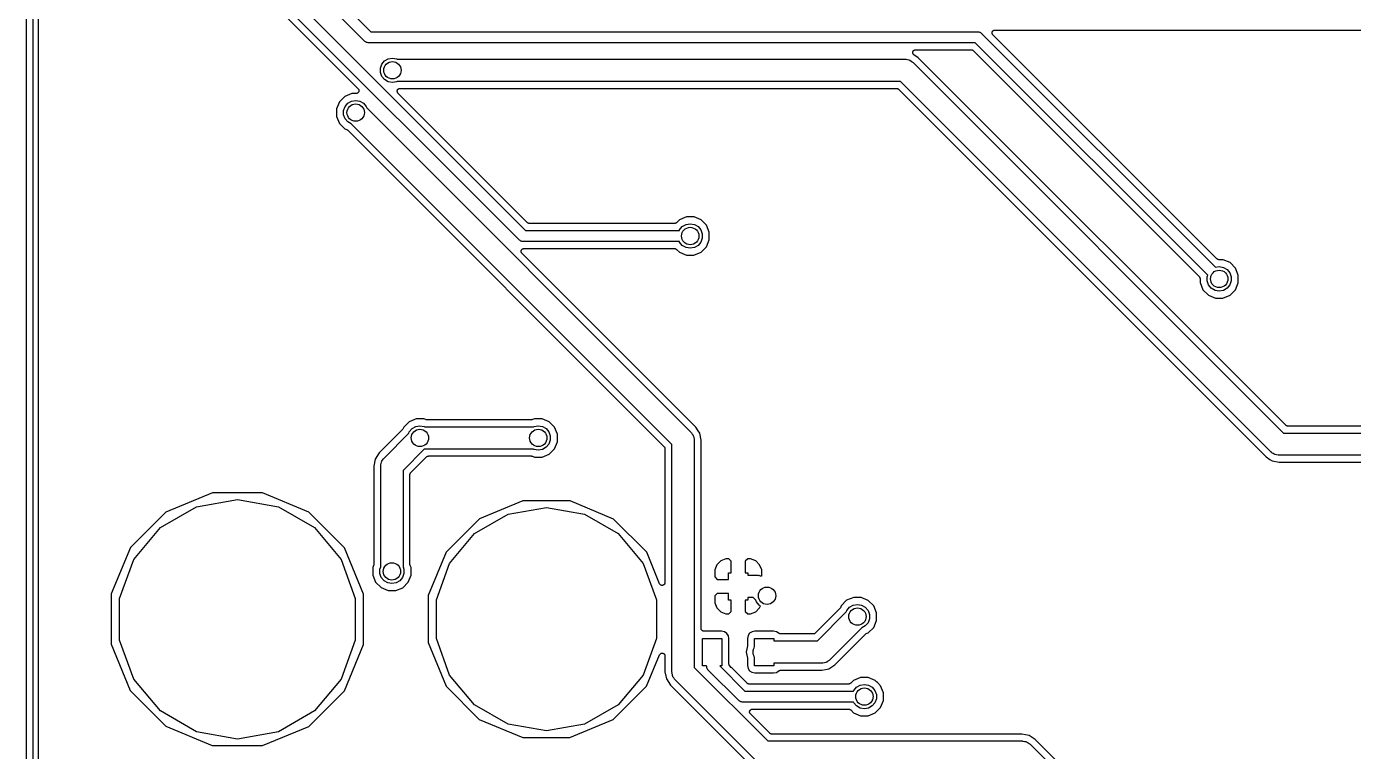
# Model space of a CAD drawing. Extents: x 51 to 137, y -158 to -25.
# Drawn here: x 50.69 to 99.14, y -116.44 to -89.98 of the extents above; entities that cross this region are included whole.
import ezdxf

# ---------------------------------------------------------------- set-up
doc = ezdxf.new("R2010")
doc.units = 0
doc.header["$MEASUREMENT"] = 0
doc.layers.add('BLACK', color=7, linetype='CONTINUOUS')

msp = doc.modelspace()

# ---------------------------------------------------------------- linework, layer by layer
at = {"layer": 'Black'}
for p, q in [((50.6857, -119.921), (50.6857, -28.1813)), ((50.9143, -28.1913), (50.9143, -119.916)), ((51.1175, -119.88), (51.1175, -28.2226)), ((54.7762, -81.6841), (63.2561, -90.1639)), ((53.6423, -82.1583), (68.9035, -97.4195)), ((63.0282, -90.5108), (54.4917, -81.9743)), ((53.1229, -82.5729), (62.7946, -92.2446)), ((68.6756, -97.7664), (53.2954, -82.3862)), ((85.9824, -90.1207), (85.9944, -90.1151)), ((85.9944, -90.1151), (86.0059, -90.1084)), ((86.0059, -90.1084), (86.0103, -90.1076)), ((86.0103, -90.1076), (86.0144, -90.1058)), ((86.0144, -90.1058), (86.0276, -90.1046)), ((86.0276, -90.1046), (86.0407, -90.1023)), ((86.0407, -90.1023), (103.585, -90.1023)), ((63.0355, -90.5159), (63.0282, -90.5108)), ((63.0413, -90.5228), (63.0355, -90.5159)), ((63.0643, -90.536), (63.0413, -90.5228)), ((63.086, -90.5513), (63.0643, -90.536)), ((63.0947, -90.5536), (63.086, -90.5513)), ((63.1024, -90.558), (63.0947, -90.5536)), ((63.1286, -90.5627), (63.1024, -90.558)), ((63.1542, -90.5695), (63.1286, -90.5627)), ((63.1631, -90.5687), (63.1542, -90.5695)), ((63.1719, -90.5703), (63.1631, -90.5687)), ((85.3294, -90.5703), (63.1719, -90.5703)), ((63.2561, -90.1639), (85.4136, -90.1639)), ((93.8145, -99.0553), (85.3294, -90.5703)), ((85.4136, -90.1639), (85.4224, -90.1655)), ((85.4224, -90.1655), (85.4313, -90.1647)), ((85.4313, -90.1647), (85.4569, -90.1715)), ((85.4569, -90.1715), (85.4831, -90.1762)), ((85.4831, -90.1762), (85.4908, -90.1806)), ((85.4908, -90.1806), (85.4995, -90.1829)), ((85.4995, -90.1829), (85.5212, -90.1982)), ((85.5212, -90.1982), (85.5442, -90.2114)), ((85.5442, -90.2114), (85.55, -90.2183)), ((85.55, -90.2183), (85.5573, -90.2234)), ((85.5573, -90.2234), (94.099, -98.7651)), ((85.9394, -90.2128), (85.9406, -90.1995)), ((85.9406, -90.2171), (85.9394, -90.2128)), ((85.9406, -90.1863), (85.9421, -90.1821)), ((85.9406, -90.1995), (85.9406, -90.1863)), ((85.9406, -90.2215), (85.9406, -90.2171)), ((85.9451, -90.234), (85.9406, -90.2215)), ((85.9421, -90.1821), (85.9425, -90.1776)), ((85.9425, -90.1776), (85.9481, -90.1656)), ((85.9486, -90.2468), (85.9451, -90.234)), ((85.9481, -90.1656), (85.9527, -90.1531)), ((85.9511, -90.2505), (85.9486, -90.2468)), ((85.9527, -90.2547), (85.9511, -90.2505)), ((85.9527, -90.1531), (85.9555, -90.1497)), ((85.9612, -90.2649), (85.9527, -90.2547)), ((85.9555, -90.1497), (85.9574, -90.1456)), ((85.9574, -90.1456), (85.9668, -90.1362)), ((85.9688, -90.2757), (85.9612, -90.2649)), ((85.9668, -90.1362), (85.9754, -90.1261)), ((94.1523, -98.4592), (85.9688, -90.2757)), ((85.9754, -90.1261), (85.9792, -90.1238)), ((85.9792, -90.1238), (85.9824, -90.1207)), ((83.0445, -90.9193), (83.0458, -90.9138)), ((83.0458, -90.9314), (83.0445, -90.9193)), ((83.0458, -90.9083), (83.05, -90.8968)), ((83.0458, -90.9138), (83.0458, -90.9083)), ((83.0458, -90.9435), (83.0458, -90.9314)), ((83.0477, -90.9488), (83.0458, -90.9435)), ((83.0483, -90.9543), (83.0477, -90.9488)), ((83.0537, -90.9653), (83.0483, -90.9543)), ((83.05, -90.8968), (83.0529, -90.885)), ((83.0529, -90.885), (83.056, -90.8803)), ((83.0579, -90.9767), (83.0537, -90.9653)), ((83.056, -90.8803), (83.0579, -90.8751)), ((83.0579, -90.8751), (83.0657, -90.8658)), ((83.0614, -90.981), (83.0579, -90.9767)), ((83.0639, -90.986), (83.0614, -90.981)), ((83.0727, -90.9944), (83.0639, -90.986)), ((83.0657, -90.8658), (83.0725, -90.8556)), ((83.0725, -90.8556), (83.077, -90.8523)), ((83.0805, -91.0037), (83.0727, -90.9944)), ((83.077, -90.8523), (83.0805, -90.8481)), ((83.0805, -90.8481), (83.0911, -90.842)), ((83.0854, -91.0065), (83.0805, -91.0037)), ((83.0894, -91.0104), (83.0854, -91.0065)), ((83.2416, -91.1121), (83.0894, -91.0104)), ((83.0911, -90.842), (83.1009, -90.8348)), ((83.1009, -90.8348), (83.1063, -90.8332)), ((83.1063, -90.8332), (83.1111, -90.8304)), ((83.1111, -90.8304), (83.1231, -90.8283)), ((83.1231, -90.8283), (83.1348, -90.8249)), ((83.1348, -90.8249), (83.1404, -90.8253)), ((83.1404, -90.8253), (83.1459, -90.8243)), ((83.1459, -90.8243), (85.1821, -90.8243)), ((85.1821, -90.8243), (85.1865, -90.8251)), ((85.1865, -90.8251), (85.191, -90.8247)), ((85.191, -90.8247), (85.2038, -90.8281)), ((85.2038, -90.8281), (85.2169, -90.8304)), ((85.2169, -90.8304), (85.2208, -90.8327)), ((85.2208, -90.8327), (85.2251, -90.8338)), ((85.2251, -90.8338), (85.236, -90.8414)), ((85.236, -90.8414), (85.2474, -90.8481)), ((85.2474, -90.8481), (85.2503, -90.8515)), ((85.2503, -90.8515), (85.254, -90.8541)), ((85.254, -90.8541), (93.5057, -99.1058)), ((63.6064, -91.4945), (63.6594, -91.3489)), ((63.6064, -91.6495), (63.6064, -91.4945)), ((63.6594, -91.3489), (63.759, -91.2302)), ((63.759, -91.2302), (63.8932, -91.1527)), ((63.8932, -91.1527), (64.0458, -91.1258)), ((64.0458, -91.1258), (64.1984, -91.1527)), ((64.1984, -91.1527), (64.2207, -91.1656)), ((64.2207, -91.1656), (82.7676, -91.1656)), ((82.7676, -91.1656), (82.7852, -91.1687)), ((82.7852, -91.1687), (82.803, -91.1671)), ((82.803, -91.1671), (82.8543, -91.1809)), ((82.8543, -91.1809), (82.9066, -91.1901)), ((82.9066, -91.1901), (82.9221, -91.199)), ((82.9221, -91.199), (82.9394, -91.2037)), ((82.9394, -91.2037), (82.9828, -91.2341)), ((82.9828, -91.2341), (83.0288, -91.2607)), ((83.0288, -91.2607), (83.0403, -91.2744)), ((83.0403, -91.2744), (83.055, -91.2846)), ((83.055, -91.2846), (96.5865, -104.816)), ((96.662, -104.532), (83.2416, -91.1121)), ((63.6594, -91.7951), (63.6064, -91.6495)), ((63.759, -91.9138), (63.6594, -91.7951)), ((63.8932, -91.9913), (63.759, -91.9138)), ((64.0458, -92.0182), (63.8932, -91.9913)), ((64.1984, -91.9913), (64.0458, -92.0182)), ((64.2207, -91.9784), (64.1984, -91.9913)), ((82.5993, -91.9784), (64.2207, -91.9784)), ((96.1308, -105.51), (82.5993, -91.9784)), ((62.3092, -92.524), (62.1126, -92.7203)), ((62.5661, -92.4179), (62.3092, -92.524)), ((62.7227, -92.418), (62.5661, -92.4179)), ((62.7358, -92.4157), (62.7227, -92.418)), ((62.749, -92.4146), (62.7358, -92.4157)), ((62.7531, -92.4127), (62.749, -92.4146)), ((62.7574, -92.4119), (62.7531, -92.4127)), ((62.769, -92.4053), (62.7574, -92.4119)), ((62.781, -92.3996), (62.769, -92.4053)), ((62.7842, -92.3965), (62.781, -92.3996)), ((62.788, -92.3943), (62.7842, -92.3965)), ((62.7966, -92.3841), (62.788, -92.3943)), ((62.7946, -92.2446), (62.8022, -92.2555)), ((62.806, -92.3747), (62.7966, -92.3841)), ((62.8022, -92.2555), (62.8108, -92.2657)), ((62.8078, -92.3707), (62.806, -92.3747)), ((62.8107, -92.3673), (62.8078, -92.3707)), ((62.8153, -92.3548), (62.8107, -92.3673)), ((62.8108, -92.2657), (62.8123, -92.2698)), ((62.8123, -92.2698), (62.8148, -92.2735)), ((62.8148, -92.2735), (62.8183, -92.2863)), ((62.8209, -92.3427), (62.8153, -92.3548)), ((62.8183, -92.2863), (62.8228, -92.2989)), ((62.8213, -92.3383), (62.8209, -92.3427)), ((62.8228, -92.3341), (62.8213, -92.3383)), ((62.8228, -92.2989), (62.8228, -92.3033)), ((62.8228, -92.3033), (62.824, -92.3076)), ((62.824, -92.3076), (62.8228, -92.3208)), ((62.8228, -92.3208), (62.8228, -92.3341)), ((64.2196, -92.3429), (64.2208, -92.3296)), ((64.2208, -92.3472), (64.2196, -92.3429)), ((64.2208, -92.3164), (64.2223, -92.3122)), ((64.2208, -92.3296), (64.2208, -92.3164)), ((64.2208, -92.3516), (64.2208, -92.3472)), ((64.2253, -92.3641), (64.2208, -92.3516)), ((64.2223, -92.3122), (64.2227, -92.3077)), ((64.2227, -92.3077), (64.2283, -92.2957)), ((64.2288, -92.3769), (64.2253, -92.3641)), ((64.2283, -92.2957), (64.2329, -92.2832)), ((64.2313, -92.3806), (64.2288, -92.3769)), ((64.2329, -92.3848), (64.2313, -92.3806)), ((64.2329, -92.2832), (64.2357, -92.2798)), ((64.2414, -92.395), (64.2329, -92.3848)), ((64.2357, -92.2798), (64.2376, -92.2757)), ((64.2376, -92.2757), (64.247, -92.2663)), ((64.249, -92.4058), (64.2414, -92.395)), ((64.247, -92.2663), (64.2556, -92.2562)), ((68.9789, -97.1357), (64.249, -92.4058)), ((64.2556, -92.2562), (64.2594, -92.2539)), ((64.2594, -92.2539), (64.2626, -92.2508)), ((64.2626, -92.2508), (64.2746, -92.2452)), ((64.2746, -92.2452), (64.2861, -92.2385)), ((64.2861, -92.2385), (64.2905, -92.2377)), ((64.2905, -92.2377), (64.2946, -92.2359)), ((64.2946, -92.2359), (64.3078, -92.2347)), ((64.3078, -92.2347), (64.3209, -92.2324)), ((64.3209, -92.2324), (82.452, -92.2324)), ((82.452, -92.2324), (82.4564, -92.2332)), ((82.4564, -92.2332), (82.4608, -92.2328)), ((82.4608, -92.2328), (82.4736, -92.2362)), ((82.4736, -92.2362), (82.4867, -92.2385)), ((82.4867, -92.2385), (82.4906, -92.2408)), ((82.4906, -92.2408), (82.4949, -92.2419)), ((82.4949, -92.2419), (82.5058, -92.2495)), ((82.5058, -92.2495), (82.5173, -92.2562)), ((82.5173, -92.2562), (82.5201, -92.2596)), ((82.5201, -92.2596), (82.5238, -92.2622)), ((82.5238, -92.2622), (95.9442, -105.682)), ((62.006, -92.977), (62.0058, -93.2548)), ((62.1126, -92.7203), (62.006, -92.977)), ((62.265, -93.039), (62.318, -92.8934)), ((62.318, -92.8934), (62.4176, -92.7747)), ((62.4176, -92.7747), (62.5518, -92.6972)), ((62.5518, -92.6972), (62.7044, -92.6703)), ((62.7044, -92.6703), (62.857, -92.6972)), ((62.857, -92.6972), (62.9912, -92.7747)), ((62.9912, -92.7747), (63.0908, -92.8934)), ((63.0908, -92.8934), (63.1107, -92.9481)), ((63.1107, -92.9481), (74.946, -104.783)), ((62.0058, -93.2548), (62.1119, -93.5117)), ((62.265, -93.194), (62.265, -93.039)), ((62.318, -93.3396), (62.265, -93.194)), ((62.4176, -93.4583), (62.318, -93.3396)), ((62.5451, -93.5319), (62.4176, -93.4583)), ((62.1119, -93.5117), (62.3082, -93.7083)), ((62.3082, -93.7083), (62.382, -93.739)), ((62.382, -93.739), (62.3839, -93.7401)), ((62.3839, -93.7401), (62.386, -93.7407)), ((62.386, -93.7407), (62.3987, -93.7496)), ((62.3987, -93.7496), (62.4118, -93.7579)), ((62.4118, -93.7579), (62.4131, -93.7597)), ((62.4131, -93.7597), (62.4149, -93.761)), ((62.4149, -93.761), (73.9684, -105.314)), ((74.2522, -105.239), (62.5451, -93.5319)), ((68.9826, -97.1383), (68.9789, -97.1357)), ((68.9855, -97.1417), (68.9826, -97.1383)), ((68.9969, -97.1484), (68.9855, -97.1417)), ((69.0078, -97.156), (68.9969, -97.1484)), ((69.0121, -97.1571), (69.0078, -97.156)), ((69.016, -97.1594), (69.0121, -97.1571)), ((69.0291, -97.1617), (69.016, -97.1594)), ((69.0419, -97.1651), (69.0291, -97.1617)), ((69.0464, -97.1647), (69.0419, -97.1651)), ((69.0508, -97.1655), (69.0464, -97.1647)), ((74.3454, -97.1655), (69.0508, -97.1655)), ((74.3497, -97.1647), (74.3454, -97.1655)), ((74.3541, -97.1651), (74.3497, -97.1647)), ((74.367, -97.1617), (74.3541, -97.1651)), ((74.3801, -97.1594), (74.367, -97.1617)), ((74.384, -97.1572), (74.3801, -97.1594)), ((74.3882, -97.156), (74.384, -97.1572)), ((74.3991, -97.1484), (74.3882, -97.156)), ((74.4107, -97.1417), (74.3991, -97.1484)), ((74.4135, -97.1383), (74.4107, -97.1417)), ((74.4172, -97.1358), (74.4135, -97.1383)), ((74.5229, -97.0302), (74.4172, -97.1358)), ((74.7798, -96.9241), (74.5229, -97.0302)), ((74.5317, -97.3996), (74.6313, -97.2809)), ((74.6313, -97.2809), (74.7655, -97.2034)), ((74.7655, -97.2034), (74.9181, -97.1765)), ((75.0576, -96.9243), (74.7798, -96.9241)), ((74.9181, -97.1765), (75.0707, -97.2034)), ((75.3143, -97.0309), (75.0576, -96.9243)), ((75.0707, -97.2034), (75.2049, -97.2809)), ((75.2049, -97.2809), (75.3045, -97.3996)), ((75.5106, -97.2275), (75.3143, -97.0309)), ((75.6167, -97.4844), (75.5106, -97.2275)), ((68.6829, -97.7715), (68.6756, -97.7664)), ((68.6887, -97.7784), (68.6829, -97.7715)), ((68.7117, -97.7916), (68.6887, -97.7784)), ((68.7334, -97.8069), (68.7117, -97.7916)), ((68.7421, -97.8092), (68.7334, -97.8069)), ((68.7498, -97.8136), (68.7421, -97.8092)), ((68.776, -97.8183), (68.7498, -97.8136)), ((68.8016, -97.8251), (68.776, -97.8183)), ((68.8105, -97.8243), (68.8016, -97.8251)), ((68.8193, -97.8259), (68.8105, -97.8243)), ((74.5244, -97.8259), (68.8193, -97.8259)), ((68.9035, -97.4195), (74.5244, -97.4195)), ((74.5244, -97.4195), (74.5317, -97.3996)), ((74.5317, -97.8458), (74.5244, -97.8259)), ((74.6313, -97.9645), (74.5317, -97.8458)), ((75.3045, -97.8458), (75.2049, -97.9645)), ((75.3045, -97.3996), (75.3575, -97.5452)), ((75.3575, -97.7002), (75.3045, -97.8458)), ((75.3575, -97.5452), (75.3575, -97.7002)), ((75.5099, -98.0189), (75.6165, -97.7622)), ((75.6165, -97.7622), (75.6167, -97.4844)), ((68.7458, -98.1904), (68.747, -98.1771)), ((68.747, -98.1947), (68.7458, -98.1904)), ((68.747, -98.1639), (68.7485, -98.1597)), ((68.747, -98.1771), (68.747, -98.1639)), ((68.747, -98.1991), (68.747, -98.1947)), ((68.7515, -98.2116), (68.747, -98.1991)), ((68.7485, -98.1597), (68.7489, -98.1552)), ((68.7489, -98.1552), (68.7545, -98.1432)), ((68.7549, -98.2244), (68.7515, -98.2116)), ((68.7545, -98.1432), (68.759, -98.1307)), ((68.7575, -98.2281), (68.7549, -98.2244)), ((68.759, -98.2323), (68.7575, -98.2281)), ((68.759, -98.1307), (68.7619, -98.1273)), ((68.7676, -98.2425), (68.759, -98.2323)), ((68.7619, -98.1273), (68.7638, -98.1232)), ((68.7638, -98.1232), (68.7732, -98.1138)), ((68.7752, -98.2533), (68.7676, -98.2425)), ((68.7732, -98.1138), (68.7817, -98.1037)), ((75.1185, -104.597), (68.7752, -98.2533)), ((68.7817, -98.1037), (68.7856, -98.1014)), ((68.7856, -98.1014), (68.7888, -98.0983)), ((68.7888, -98.0983), (68.8008, -98.0927)), ((68.8008, -98.0927), (68.8123, -98.086)), ((68.8123, -98.086), (68.8167, -98.0853)), ((68.8167, -98.0853), (68.8207, -98.0834)), ((68.8207, -98.0834), (68.834, -98.0822)), ((68.834, -98.0822), (68.847, -98.0799)), ((68.847, -98.0799), (74.3454, -98.0799)), ((74.3454, -98.0799), (74.3498, -98.0807)), ((74.3498, -98.0807), (74.3543, -98.0803)), ((74.3543, -98.0803), (74.3671, -98.0837)), ((74.3671, -98.0837), (74.3801, -98.086)), ((74.3801, -98.086), (74.3841, -98.0883)), ((74.3841, -98.0883), (74.3884, -98.0895)), ((74.3884, -98.0895), (74.3992, -98.0971)), ((74.3992, -98.0971), (74.4107, -98.1037)), ((74.4107, -98.1037), (74.4136, -98.1071)), ((74.4136, -98.1071), (74.4173, -98.1097)), ((74.4173, -98.1097), (74.5219, -98.2145)), ((74.5219, -98.2145), (74.7785, -98.3211)), ((74.7655, -98.042), (74.6313, -97.9645)), ((74.9181, -98.0689), (74.7655, -98.042)), ((74.7785, -98.3211), (75.0564, -98.3213)), ((75.0707, -98.042), (74.9181, -98.0689)), ((75.0564, -98.3213), (75.3133, -98.2152)), ((75.2049, -97.9645), (75.0707, -98.042)), ((75.3133, -98.2152), (75.5099, -98.0189)), ((94.099, -98.7651), (94.234, -98.7413)), ((94.1559, -98.4618), (94.1523, -98.4592)), ((94.1588, -98.4652), (94.1559, -98.4618)), ((94.1703, -98.4718), (94.1588, -98.4652)), ((94.1812, -98.4795), (94.1703, -98.4718)), ((94.1855, -98.4806), (94.1812, -98.4795)), ((94.1893, -98.4828), (94.1855, -98.4806)), ((94.2024, -98.4852), (94.1893, -98.4828)), ((94.2153, -98.4886), (94.2024, -98.4852)), ((94.2197, -98.4882), (94.2153, -98.4886)), ((94.2241, -98.489), (94.2197, -98.4882)), ((94.3735, -98.4891), (94.2241, -98.489)), ((94.234, -98.7413), (94.3866, -98.7682)), ((94.6302, -98.5957), (94.3735, -98.4891)), ((94.3866, -98.7682), (94.5208, -98.8457)), ((94.8265, -98.7923), (94.6302, -98.5957)), ((94.9326, -99.0492), (94.8265, -98.7923)), ((93.5057, -99.1058), (93.5083, -99.1095)), ((93.5083, -99.1095), (93.5118, -99.1124)), ((93.5118, -99.1124), (93.5184, -99.1239)), ((93.5184, -99.1239), (93.526, -99.1347)), ((93.526, -99.1347), (93.5272, -99.1391)), ((93.5272, -99.1391), (93.5294, -99.143)), ((93.5294, -99.143), (93.5317, -99.156)), ((93.5317, -99.156), (93.5351, -99.1688)), ((93.5351, -99.1688), (93.5347, -99.1733)), ((93.5347, -99.1733), (93.5355, -99.1778)), ((93.5355, -99.1778), (93.5354, -99.3258)), ((93.7946, -99.11), (93.8145, -99.0553)), ((93.7946, -99.265), (93.7946, -99.11)), ((93.8476, -99.4106), (93.7946, -99.265)), ((94.5208, -98.8457), (94.6204, -98.9644)), ((94.6204, -98.9644), (94.6734, -99.11)), ((94.6734, -99.265), (94.6204, -99.4106)), ((94.6734, -99.11), (94.6734, -99.265)), ((94.9324, -99.327), (94.9326, -99.0492)), ((93.5354, -99.3258), (93.6415, -99.5827)), ((93.6415, -99.5827), (93.8378, -99.7793)), ((93.8378, -99.7793), (94.0944, -99.8859)), ((93.9472, -99.5293), (93.8476, -99.4106)), ((94.0814, -99.6068), (93.9472, -99.5293)), ((94.234, -99.6337), (94.0814, -99.6068)), ((94.3866, -99.6068), (94.234, -99.6337)), ((94.3723, -99.8861), (94.6292, -99.78)), ((94.5208, -99.5293), (94.3866, -99.6068)), ((94.6204, -99.4106), (94.5208, -99.5293)), ((94.6292, -99.78), (94.8258, -99.5837)), ((94.8258, -99.5837), (94.9324, -99.327)), ((94.0944, -99.8859), (94.3723, -99.8861)), ((64.4566, -104.597), (64.4259, -104.671)), ((64.6532, -104.401), (64.4566, -104.597)), ((64.9101, -104.294), (64.6532, -104.401)), ((64.662, -104.77), (64.7616, -104.651)), ((64.7616, -104.651), (64.8958, -104.574)), ((64.8958, -104.574), (65.0484, -104.547)), ((65.1879, -104.295), (64.9101, -104.294)), ((65.0484, -104.547), (65.201, -104.574)), ((65.2607, -104.325), (65.1879, -104.295)), ((65.201, -104.574), (65.2233, -104.587)), ((65.2233, -104.587), (69.1971, -104.587)), ((65.2629, -104.325), (65.2607, -104.325)), ((65.2649, -104.327), (65.2629, -104.325)), ((65.2801, -104.329), (65.2649, -104.327)), ((65.2951, -104.333), (65.2801, -104.329)), ((65.2974, -104.332), (65.2951, -104.333)), ((65.2997, -104.333), (65.2974, -104.332)), ((69.121, -104.333), (65.2997, -104.333)), ((69.1232, -104.332), (69.121, -104.333)), ((69.1253, -104.333), (69.1232, -104.332)), ((69.1405, -104.329), (69.1253, -104.333)), ((69.1558, -104.327), (69.1405, -104.329)), ((69.1577, -104.325), (69.1558, -104.327)), ((69.1598, -104.325), (69.1577, -104.325)), ((69.2337, -104.294), (69.1598, -104.325)), ((69.1971, -104.587), (69.2194, -104.574)), ((69.2194, -104.574), (69.372, -104.547)), ((69.5115, -104.295), (69.2337, -104.294)), ((69.372, -104.547), (69.5246, -104.574)), ((69.7682, -104.401), (69.5115, -104.295)), ((69.5246, -104.574), (69.6588, -104.651)), ((69.6588, -104.651), (69.7584, -104.77)), ((69.9645, -104.598), (69.7682, -104.401)), ((70.0706, -104.855), (69.9645, -104.598)), ((75.212, -104.737), (75.1185, -104.597)), ((96.6656, -104.535), (96.662, -104.532)), ((96.6685, -104.538), (96.6656, -104.535)), ((96.68, -104.545), (96.6685, -104.538)), ((96.6909, -104.553), (96.68, -104.545)), ((96.6952, -104.554), (96.6909, -104.553)), ((96.6991, -104.556), (96.6952, -104.554)), ((96.7122, -104.558), (96.6991, -104.556)), ((96.725, -104.562), (96.7122, -104.558)), ((96.7294, -104.561), (96.725, -104.562)), ((96.7338, -104.562), (96.7294, -104.561)), ((117.328, -104.562), (96.7338, -104.562)), ((64.4039, -104.704), (63.5659, -105.542)), ((63.7384, -105.728), (64.6421, -104.825)), ((64.4052, -104.702), (64.4039, -104.704)), ((64.4069, -104.7), (64.4052, -104.702)), ((64.4153, -104.687), (64.4069, -104.7)), ((64.4242, -104.675), (64.4153, -104.687)), ((64.4248, -104.673), (64.4242, -104.675)), ((64.4259, -104.671), (64.4248, -104.673)), ((64.6421, -104.825), (64.662, -104.77)), ((69.7584, -104.77), (69.8114, -104.916)), ((69.8114, -105.071), (69.7584, -105.216)), ((69.8114, -104.916), (69.8114, -105.071)), ((69.9638, -105.389), (70.0704, -105.133)), ((70.0704, -105.133), (70.0706, -104.855)), ((74.946, -104.783), (74.9562, -104.798)), ((74.9562, -104.798), (74.9699, -104.809)), ((74.9699, -104.809), (74.9965, -104.855)), ((74.9965, -104.855), (75.0269, -104.899)), ((75.0269, -104.899), (75.0316, -104.916)), ((75.0316, -104.916), (75.0405, -104.932)), ((75.0405, -104.932), (75.0497, -104.984)), ((75.0497, -104.984), (75.0635, -105.035)), ((75.0635, -105.035), (75.0619, -105.053)), ((75.0619, -105.053), (75.065, -105.071)), ((75.065, -105.071), (75.065, -113.374)), ((75.2669, -104.819), (75.212, -104.737)), ((75.319, -105.081), (75.2669, -104.819)), ((75.319, -111.949), (75.319, -105.081)), ((96.5865, -104.816), (117.404, -104.816)), ((63.5659, -105.542), (63.4175, -105.764)), ((65.2077, -105.409), (64.4322, -106.184)), ((65.2233, -105.399), (65.2077, -105.409)), ((69.1971, -105.399), (65.2233, -105.399)), ((69.2194, -105.412), (69.1971, -105.399)), ((69.372, -105.439), (69.2194, -105.412)), ((69.5246, -105.412), (69.372, -105.439)), ((69.5103, -105.692), (69.7672, -105.586)), ((69.6588, -105.335), (69.5246, -105.412)), ((69.7584, -105.216), (69.6588, -105.335)), ((69.7672, -105.586), (69.9638, -105.389)), ((73.9684, -105.314), (73.971, -105.318)), ((73.971, -105.318), (73.9744, -105.321)), ((73.9744, -105.321), (73.9811, -105.333)), ((73.9811, -105.333), (73.9887, -105.343)), ((73.9887, -105.343), (73.9898, -105.348)), ((73.9898, -105.348), (73.9921, -105.352)), ((73.9921, -105.352), (73.9944, -105.365)), ((73.9944, -105.365), (73.9978, -105.377)), ((73.9978, -105.377), (73.9974, -105.382)), ((73.9974, -105.382), (73.9982, -105.386)), ((73.9982, -105.386), (73.9982, -110.276)), ((74.2522, -113.543), (74.2522, -105.239)), ((96.1455, -105.52), (96.1308, -105.51)), ((96.157, -105.534), (96.1455, -105.52)), ((96.203, -105.56), (96.157, -105.534)), ((96.2464, -105.591), (96.203, -105.56)), ((96.2637, -105.596), (96.2464, -105.591)), ((96.2792, -105.604), (96.2637, -105.596)), ((96.3315, -105.614), (96.2792, -105.604)), ((96.3828, -105.627), (96.3315, -105.614)), ((63.4175, -105.764), (63.3654, -106.026)), ((63.3654, -106.026), (63.3654, -109.617)), ((63.6194, -106.016), (63.6225, -105.998)), ((63.6194, -109.7), (63.6194, -106.016)), ((63.6209, -105.98), (63.6347, -105.929)), ((63.6225, -105.998), (63.6209, -105.98)), ((63.6347, -105.929), (63.6439, -105.877)), ((63.6439, -105.877), (63.6528, -105.861)), ((63.6528, -105.861), (63.6575, -105.844)), ((63.6575, -105.844), (63.6879, -105.8)), ((63.6879, -105.8), (63.7145, -105.754)), ((63.7145, -105.754), (63.7282, -105.743)), ((63.7282, -105.743), (63.7384, -105.728)), ((64.716, -106.259), (65.2922, -105.683)), ((65.2922, -105.683), (65.2959, -105.681)), ((65.2959, -105.681), (65.2987, -105.677)), ((65.2987, -105.677), (65.3102, -105.671)), ((65.3102, -105.671), (65.3211, -105.663)), ((65.3211, -105.663), (65.3254, -105.662)), ((65.3254, -105.662), (65.3293, -105.66)), ((65.3293, -105.66), (65.3424, -105.657)), ((65.3424, -105.657), (65.3552, -105.654)), ((65.3552, -105.654), (65.3596, -105.654)), ((65.3596, -105.654), (65.364, -105.653)), ((65.364, -105.653), (69.1207, -105.653)), ((69.1207, -105.653), (69.123, -105.654)), ((69.123, -105.654), (69.1253, -105.654)), ((69.1253, -105.654), (69.1403, -105.657)), ((69.1403, -105.657), (69.1555, -105.66)), ((69.1555, -105.66), (69.1575, -105.661)), ((69.1575, -105.661), (69.1597, -105.661)), ((69.1597, -105.661), (69.2324, -105.691)), ((69.2324, -105.691), (69.5103, -105.692)), ((95.9442, -105.682), (96.084, -105.776)), ((96.084, -105.776), (96.1662, -105.831)), ((96.1662, -105.831), (96.4282, -105.883)), ((96.4006, -105.626), (96.3828, -105.627)), ((96.4182, -105.629), (96.4006, -105.626)), ((117.404, -105.629), (96.4182, -105.629)), ((96.4282, -105.883), (117.328, -105.883)), ((64.4322, -106.184), (64.4322, -109.7)), ((64.6862, -106.331), (64.687, -106.327)), ((64.6862, -109.617), (64.6862, -106.331)), ((64.6866, -106.322), (64.69, -106.31)), ((64.687, -106.327), (64.6866, -106.322)), ((64.69, -106.31), (64.6923, -106.297)), ((64.6923, -106.297), (64.6946, -106.293)), ((64.6946, -106.293), (64.6957, -106.288)), ((64.6957, -106.288), (64.7033, -106.278)), ((64.7033, -106.278), (64.71, -106.266)), ((64.71, -106.266), (64.7134, -106.263)), ((64.7134, -106.263), (64.716, -106.259)), ((57.4714, -107.002), (55.7764, -107.702)), ((59.3054, -107.004), (57.4714, -107.002)), ((60.9992, -107.707), (59.3054, -107.004)), ((55.5737, -108.263), (56.8888, -107.504)), ((56.8888, -107.504), (58.3844, -107.24)), ((58.3844, -107.24), (59.88, -107.504)), ((59.88, -107.504), (61.1951, -108.263)), ((68.812, -107.294), (67.2243, -107.95)), ((68.2718, -107.78), (69.6671, -107.533)), ((70.0706, -107.295), (68.812, -107.294)), ((69.6671, -107.533), (71.0624, -107.78)), ((70.1721, -107.295), (70.0706, -107.295)), ((70.1722, -107.295), (70.1721, -107.295)), ((70.5298, -107.296), (70.1722, -107.295)), ((70.1722, -107.295), (70.1722, -107.295)), ((72.1162, -107.955), (70.5298, -107.296)), ((55.7764, -107.702), (54.4784, -108.998)), ((62.2949, -109.005), (60.9992, -107.707)), ((67.2243, -107.95), (66.0086, -109.164)), ((67.0448, -108.488), (68.2718, -107.78)), ((71.0624, -107.78), (72.2894, -108.488)), ((73.3299, -109.17), (72.1162, -107.955)), ((54.5975, -109.427), (55.5737, -108.263)), ((61.1951, -108.263), (62.1713, -109.427)), ((66.1341, -109.573), (67.0448, -108.488)), ((72.2894, -108.488), (73.2001, -109.573)), ((54.4784, -108.998), (53.7751, -110.692)), ((62.9953, -110.7), (62.2949, -109.005)), ((54.0781, -110.854), (54.5975, -109.427)), ((62.1713, -109.427), (62.6907, -110.854)), ((66.0086, -109.164), (65.3499, -110.75)), ((73.8027, -110.315), (73.3299, -109.17)), ((76.0341, -109.483), (75.8912, -109.626)), ((76.2208, -109.406), (76.0341, -109.483)), ((76.3255, -109.406), (76.2208, -109.406)), ((76.4184, -109.499), (76.3255, -109.406)), ((76.4184, -109.914), (76.4184, -109.499)), ((77.0193, -109.406), (76.9264, -109.499)), ((76.9264, -109.499), (76.9264, -109.914)), ((77.124, -109.406), (77.0193, -109.406)), ((77.3107, -109.483), (77.124, -109.406)), ((77.4536, -109.626), (77.3107, -109.483)), ((63.3274, -109.729), (63.3272, -110.007)), ((63.3576, -109.656), (63.3274, -109.729)), ((63.3581, -109.654), (63.3576, -109.656)), ((63.3593, -109.652), (63.3581, -109.654)), ((63.362, -109.636), (63.3593, -109.652)), ((63.3653, -109.621), (63.362, -109.636)), ((63.3654, -109.617), (63.365, -109.619)), ((63.365, -109.619), (63.3653, -109.621)), ((63.5864, -109.791), (63.6194, -109.7)), ((63.5864, -109.946), (63.5864, -109.791)), ((63.6394, -110.091), (63.5864, -109.946)), ((64.4652, -109.946), (64.4122, -110.091)), ((64.4322, -109.7), (64.4652, -109.791)), ((64.4652, -109.791), (64.4652, -109.946)), ((64.6866, -109.619), (64.6862, -109.617)), ((64.6863, -109.622), (64.6866, -109.619)), ((64.6896, -109.637), (64.6863, -109.622)), ((64.6923, -109.652), (64.6896, -109.637)), ((64.6934, -109.654), (64.6923, -109.652)), ((64.6939, -109.656), (64.6934, -109.654)), ((64.7244, -109.73), (64.6939, -109.656)), ((64.7242, -110.008), (64.7244, -109.73)), ((65.6496, -110.905), (66.1341, -109.573)), ((73.2001, -109.573), (73.6846, -110.905)), ((75.8912, -109.626), (75.8139, -109.813)), ((75.8139, -109.813), (75.8139, -110.067)), ((76.3219, -110.16), (76.3219, -109.914)), ((76.3219, -109.914), (76.4184, -109.914)), ((76.9264, -109.914), (77.0229, -109.914)), ((77.0229, -109.914), (77.0229, -110.008)), ((77.5309, -109.813), (77.4536, -109.626)), ((77.5309, -110.037), (77.5309, -109.813)), ((63.3272, -110.007), (63.4333, -110.263)), ((63.4333, -110.263), (63.6296, -110.46)), ((63.6296, -110.46), (63.8862, -110.567)), ((63.739, -110.21), (63.6394, -110.091)), ((63.8732, -110.287), (63.739, -110.21)), ((64.0258, -110.314), (63.8732, -110.287)), ((64.1784, -110.287), (64.0258, -110.314)), ((64.1641, -110.567), (64.421, -110.461)), ((64.3126, -110.21), (64.1784, -110.287)), ((64.4122, -110.091), (64.3126, -110.21)), ((64.421, -110.461), (64.6176, -110.264)), ((64.6176, -110.264), (64.7242, -110.008)), ((73.811, -110.328), (73.8027, -110.315)), ((73.8188, -110.341), (73.811, -110.328)), ((73.8205, -110.343), (73.8188, -110.341)), ((73.8216, -110.344), (73.8205, -110.343)), ((73.8339, -110.354), (73.8216, -110.344)), ((73.8458, -110.364), (73.8339, -110.354)), ((73.8479, -110.365), (73.8458, -110.364)), ((73.8496, -110.366), (73.8479, -110.365)), ((73.8644, -110.371), (73.8496, -110.366)), ((73.879, -110.376), (73.8644, -110.371)), ((73.8812, -110.376), (73.879, -110.376)), ((73.8833, -110.377), (73.8812, -110.376)), ((73.8987, -110.376), (73.8833, -110.377)), ((73.9142, -110.376), (73.8987, -110.376)), ((73.9163, -110.375), (73.9142, -110.376)), ((73.9185, -110.375), (73.9163, -110.375)), ((73.9328, -110.369), (73.9185, -110.375)), ((73.9474, -110.364), (73.9328, -110.369)), ((73.9491, -110.362), (73.9474, -110.364)), ((73.9511, -110.362), (73.9491, -110.362)), ((73.9626, -110.351), (73.9511, -110.362)), ((73.9744, -110.341), (73.9626, -110.351)), ((73.9755, -110.339), (73.9744, -110.341)), ((73.9772, -110.338), (73.9755, -110.339)), ((73.9843, -110.324), (73.9772, -110.338)), ((73.9921, -110.311), (73.9843, -110.324)), ((73.9925, -110.308), (73.9921, -110.311)), ((73.9935, -110.306), (73.9925, -110.308)), ((73.9955, -110.291), (73.9935, -110.306)), ((73.9982, -110.276), (73.9955, -110.291)), ((75.8139, -110.067), (75.9068, -110.16)), ((75.9068, -110.16), (76.3219, -110.16)), ((77.0229, -110.008), (77.3836, -110.008)), ((77.3836, -110.008), (77.4011, -110.011)), ((77.4011, -110.011), (77.4188, -110.009)), ((77.4188, -110.009), (77.4702, -110.023)), ((77.4702, -110.023), (77.5226, -110.032)), ((77.5226, -110.032), (77.5309, -110.037)), ((53.7751, -110.692), (53.7735, -112.526)), ((54.0781, -112.372), (54.0781, -110.854)), ((62.6907, -110.854), (62.6907, -112.372)), ((62.9937, -112.534), (62.9953, -110.7)), ((63.8862, -110.567), (64.1641, -110.567)), ((65.3499, -110.75), (65.3484, -112.468)), ((65.6496, -112.321), (65.6496, -110.905)), ((73.6846, -110.905), (73.6846, -112.321)), ((75.9068, -110.668), (75.8139, -110.761)), ((75.8139, -110.761), (75.8139, -111.016)), ((76.3219, -110.668), (75.9068, -110.668)), ((76.3219, -110.914), (76.3219, -110.668)), ((76.4184, -110.914), (76.3219, -110.914)), ((76.4184, -111.33), (76.4184, -110.914)), ((77.0229, -110.914), (76.9264, -110.914)), ((76.9264, -110.914), (76.9264, -111.33)), ((77.2154, -110.82), (77.0229, -110.82)), ((77.0229, -110.82), (77.0229, -110.914)), ((77.3178, -110.923), (77.2154, -110.82)), ((77.3376, -110.977), (77.3178, -110.923)), ((80.6308, -110.923), (80.4342, -111.12)), ((80.8877, -110.817), (80.6308, -110.923)), ((81.1655, -110.818), (80.8877, -110.817)), ((81.4222, -110.924), (81.1655, -110.818)), ((81.6185, -111.121), (81.4222, -110.924)), ((75.8139, -111.016), (75.8912, -111.202)), ((75.8912, -111.202), (76.0341, -111.345)), ((76.0341, -111.345), (76.2208, -111.422)), ((76.2208, -111.422), (76.3255, -111.422)), ((76.3255, -111.422), (76.4184, -111.33)), ((76.9264, -111.33), (77.0193, -111.422)), ((77.0193, -111.422), (77.124, -111.422)), ((77.124, -111.422), (77.3107, -111.345)), ((77.3107, -111.345), (77.4536, -111.202)), ((77.4372, -111.096), (77.3376, -110.977)), ((77.486, -111.124), (77.4372, -111.096)), ((77.4536, -111.202), (77.486, -111.124)), ((80.3815, -111.227), (79.4867, -112.122)), ((79.5622, -112.406), (80.6196, -111.348)), ((80.3828, -111.225), (80.3815, -111.227)), ((80.3845, -111.224), (80.3828, -111.225)), ((80.3928, -111.21), (80.3845, -111.224)), ((80.4017, -111.198), (80.3928, -111.21)), ((80.4023, -111.196), (80.4017, -111.198)), ((80.4035, -111.194), (80.4023, -111.196)), ((80.4342, -111.12), (80.4035, -111.194)), ((80.6196, -111.348), (80.6396, -111.293)), ((80.6396, -111.293), (80.7392, -111.174)), ((80.7392, -111.174), (80.8734, -111.097)), ((80.8734, -111.097), (81.026, -111.07)), ((81.026, -111.07), (81.1786, -111.097)), ((81.1786, -111.097), (81.3128, -111.174)), ((81.3128, -111.174), (81.4124, -111.293)), ((81.4124, -111.293), (81.4654, -111.439)), ((81.7246, -111.378), (81.6185, -111.121)), ((81.7244, -111.656), (81.7246, -111.378)), ((81.3128, -111.858), (81.1855, -111.931)), ((81.4124, -111.739), (81.3128, -111.858)), ((81.4654, -111.593), (81.4124, -111.739)), ((81.4212, -112.109), (81.6178, -111.912)), ((81.4654, -111.439), (81.4654, -111.593)), ((81.6178, -111.912), (81.7244, -111.656)), ((54.5975, -113.799), (54.0781, -112.372)), ((62.6907, -112.372), (62.1713, -113.799)), ((66.1341, -113.653), (65.6496, -112.321)), ((73.6846, -112.321), (73.2001, -113.653)), ((75.3205, -111.958), (75.319, -111.949)), ((75.3205, -111.967), (75.3205, -111.958)), ((75.3236, -111.975), (75.3205, -111.967)), ((75.3251, -111.984), (75.3236, -111.975)), ((75.3296, -111.991), (75.3251, -111.984)), ((75.3326, -112), (75.3296, -111.991)), ((75.3383, -112.007), (75.3326, -112)), ((75.3428, -112.014), (75.3383, -112.007)), ((75.3496, -112.02), (75.3428, -112.014)), ((75.3553, -112.027), (75.3496, -112.02)), ((75.363, -112.031), (75.3553, -112.027)), ((75.3698, -112.037), (75.363, -112.031)), ((75.3782, -112.04), (75.3698, -112.037)), ((75.3719, -113.312), (75.3719, -112.311)), ((75.3719, -112.311), (76.073, -112.311)), ((75.3859, -112.044), (75.3782, -112.04)), ((75.3946, -112.046), (75.3859, -112.044)), ((75.403, -112.049), (75.3946, -112.046)), ((75.4118, -112.049), (75.403, -112.049)), ((75.4206, -112.051), (75.4118, -112.049)), ((76.0629, -112.051), (75.4206, -112.051)), ((76.1728, -112.073), (76.0629, -112.051)), ((76.073, -112.311), (76.073, -113.312)), ((76.2572, -112.13), (76.1728, -112.073)), ((76.3133, -112.215), (76.2572, -112.13)), ((76.3339, -112.321), (76.3133, -112.215)), ((76.3339, -113.248), (76.3339, -112.321)), ((77.0329, -112.212), (77.0109, -112.322)), ((77.0109, -112.322), (77.0109, -112.566)), ((77.0899, -112.127), (77.0329, -112.212)), ((77.1753, -112.071), (77.0899, -112.127)), ((77.2816, -112.051), (77.1753, -112.071)), ((77.2718, -112.607), (77.2718, -112.311)), ((77.2718, -112.311), (77.9729, -112.311)), ((77.9628, -112.051), (77.2816, -112.051)), ((78.0727, -112.073), (77.9628, -112.051)), ((77.9729, -112.311), (77.9729, -112.406)), ((77.9729, -112.406), (79.5622, -112.406)), ((78.164, -112.134), (78.0727, -112.073)), ((78.1754, -112.139), (78.164, -112.134)), ((78.1861, -112.145), (78.1754, -112.139)), ((78.1914, -112.146), (78.1861, -112.145)), ((78.1963, -112.149), (78.1914, -112.146)), ((78.2086, -112.149), (78.1963, -112.149)), ((78.2209, -112.152), (78.2086, -112.149)), ((79.4149, -112.152), (78.2209, -112.152)), ((79.4193, -112.151), (79.4149, -112.152)), ((79.4237, -112.151), (79.4193, -112.151)), ((79.4366, -112.148), (79.4237, -112.151)), ((79.4496, -112.145), (79.4366, -112.148)), ((79.4535, -112.143), (79.4496, -112.145)), ((79.4578, -112.142), (79.4535, -112.143)), ((79.4687, -112.134), (79.4578, -112.142)), ((79.4802, -112.128), (79.4687, -112.134)), ((79.4831, -112.124), (79.4802, -112.128)), ((79.4867, -112.122), (79.4831, -112.124)), ((81.1855, -111.931), (80.018, -113.099)), ((80.2046, -113.272), (81.3154, -112.161)), ((81.3154, -112.161), (81.3173, -112.159)), ((81.3173, -112.159), (81.3187, -112.157)), ((81.3187, -112.157), (81.3317, -112.149)), ((81.3317, -112.149), (81.3443, -112.14)), ((81.3443, -112.14), (81.3465, -112.14)), ((81.3465, -112.14), (81.3485, -112.139)), ((81.3485, -112.139), (81.4212, -112.109)), ((53.7735, -112.526), (54.4739, -114.221)), ((62.2904, -114.228), (62.9937, -112.534)), ((65.3484, -112.468), (66.0043, -114.056)), ((73.8111, -112.9), (73.8188, -112.887)), ((73.8188, -112.887), (73.8205, -112.885)), ((73.8205, -112.885), (73.8218, -112.883)), ((73.8218, -112.883), (73.834, -112.874)), ((73.834, -112.874), (73.8458, -112.864)), ((73.8458, -112.864), (73.8479, -112.863)), ((73.8479, -112.863), (73.8498, -112.862)), ((73.8498, -112.862), (73.8645, -112.857)), ((73.8645, -112.857), (73.879, -112.852)), ((73.879, -112.852), (73.8812, -112.852)), ((73.8812, -112.852), (73.8834, -112.851)), ((73.8834, -112.851), (73.8988, -112.852)), ((73.8988, -112.852), (73.9142, -112.852)), ((73.9142, -112.852), (73.9164, -112.853)), ((73.9164, -112.853), (73.9187, -112.853)), ((73.9187, -112.853), (73.9329, -112.859)), ((73.9329, -112.859), (73.9474, -112.864)), ((73.9474, -112.864), (73.9492, -112.865)), ((73.9492, -112.865), (73.9513, -112.866)), ((73.9513, -112.866), (73.9626, -112.877)), ((73.9626, -112.877), (73.9744, -112.887)), ((73.9744, -112.887), (73.9756, -112.889)), ((73.9756, -112.889), (73.9773, -112.89)), ((73.9773, -112.89), (73.9844, -112.904)), ((77.0089, -112.586), (76.964, -112.812)), ((76.964, -112.812), (77.0089, -113.038)), ((77.0091, -112.576), (77.0089, -112.586)), ((77.0109, -112.566), (77.0091, -112.576)), ((77.2175, -112.847), (77.2222, -112.794)), ((77.2222, -112.865), (77.2175, -112.847)), ((77.2222, -112.741), (77.2283, -112.725)), ((77.2222, -112.794), (77.2222, -112.741)), ((77.2222, -112.883), (77.2222, -112.865)), ((77.2404, -112.933), (77.2222, -112.883)), ((77.2283, -112.725), (77.2298, -112.707)), ((77.2298, -112.707), (77.2525, -112.658)), ((77.2525, -112.658), (77.2704, -112.609)), ((77.2704, -112.609), (77.2718, -112.607)), ((73.3256, -114.062), (73.8028, -112.913)), ((73.8028, -112.913), (73.8111, -112.9)), ((73.9844, -112.904), (73.9921, -112.917)), ((73.9921, -112.917), (73.9925, -112.919)), ((73.9925, -112.919), (73.9935, -112.921)), ((73.9935, -112.921), (73.9955, -112.937)), ((73.9955, -112.937), (73.9982, -112.952)), ((73.9982, -112.952), (73.9982, -113.533)), ((75.065, -113.374), (77.749, -116.058)), ((75.5193, -113.312), (75.3719, -113.312)), ((75.5193, -113.325), (75.5193, -113.312)), ((75.5209, -113.334), (75.5193, -113.325)), ((75.5201, -113.343), (75.5209, -113.334)), ((75.5269, -113.368), (75.5201, -113.343)), ((75.5316, -113.394), (75.5269, -113.368)), ((76.073, -113.312), (75.9972, -113.312)), ((75.9972, -113.312), (76.9191, -114.234)), ((76.3347, -113.252), (76.3339, -113.248)), ((76.3343, -113.256), (76.3347, -113.252)), ((76.3377, -113.269), (76.3343, -113.256)), ((76.3401, -113.282), (76.3377, -113.269)), ((76.3423, -113.286), (76.3401, -113.282)), ((76.3435, -113.291), (76.3423, -113.286)), ((76.3511, -113.301), (76.3435, -113.291)), ((76.3577, -113.313), (76.3511, -113.301)), ((76.3611, -113.316), (76.3577, -113.313)), ((76.3637, -113.319), (76.3611, -113.316)), ((76.4184, -113.374), (76.3637, -113.319)), ((76.4482, -113.404), (76.4184, -113.374)), ((77.0089, -113.038), (77.0091, -113.048)), ((77.0091, -113.048), (77.0109, -113.058)), ((77.0109, -113.058), (77.0109, -113.302)), ((77.0109, -113.302), (77.0315, -113.409)), ((77.2541, -112.984), (77.2404, -112.933)), ((77.2643, -112.998), (77.2541, -112.984)), ((77.2704, -113.015), (77.2643, -112.998)), ((77.2718, -113.017), (77.2704, -113.015)), ((77.2718, -113.312), (77.2718, -113.017)), ((77.9729, -113.312), (77.2718, -113.312)), ((79.7306, -113.218), (77.9729, -113.218)), ((77.9729, -113.218), (77.9729, -113.312)), ((79.7483, -113.215), (79.7306, -113.218)), ((79.7661, -113.217), (79.7483, -113.215)), ((79.8173, -113.203), (79.7661, -113.217)), ((79.8696, -113.194), (79.8173, -113.203)), ((79.8851, -113.185), (79.8696, -113.194)), ((79.9024, -113.18), (79.8851, -113.185)), ((79.9459, -113.15), (79.9024, -113.18)), ((79.9918, -113.123), (79.9459, -113.15)), ((79.9826, -113.42), (80.0906, -113.348)), ((80.0033, -113.11), (79.9918, -113.123)), ((80.018, -113.099), (80.0033, -113.11)), ((80.0906, -113.348), (80.0907, -113.348)), ((80.0907, -113.348), (80.2046, -113.272)), ((80.0907, -113.348), (80.0907, -113.348)), ((55.5737, -114.963), (54.5975, -113.799)), ((62.1713, -113.799), (61.1951, -114.963)), ((67.0448, -114.738), (66.1341, -113.653)), ((73.2001, -113.653), (72.2894, -114.738)), ((73.9982, -113.533), (74.0503, -113.795)), ((74.0503, -113.795), (74.1987, -114.017)), ((74.2553, -113.56), (74.2522, -113.543)), ((74.2537, -113.578), (74.2553, -113.56)), ((74.2675, -113.629), (74.2537, -113.578)), ((74.2767, -113.682), (74.2675, -113.629)), ((74.2856, -113.697), (74.2767, -113.682)), ((74.2903, -113.714), (74.2856, -113.697)), ((74.3207, -113.758), (74.2903, -113.714)), ((74.3473, -113.804), (74.3207, -113.758)), ((74.361, -113.815), (74.3473, -113.804)), ((74.3712, -113.83), (74.361, -113.815)), ((77.2933, -116.752), (74.3712, -113.83)), ((75.536, -113.402), (75.5316, -113.394)), ((75.5384, -113.411), (75.536, -113.402)), ((75.5536, -113.433), (75.5384, -113.411)), ((75.5668, -113.456), (75.5536, -113.433)), ((75.5737, -113.461), (75.5668, -113.456)), ((75.5788, -113.469), (75.5737, -113.461)), ((76.6913, -114.581), (75.5788, -113.469)), ((76.9946, -113.95), (76.4482, -113.404)), ((77.0315, -113.409), (77.0876, -113.494)), ((77.0876, -113.494), (77.172, -113.551)), ((77.172, -113.551), (77.2819, -113.573)), ((77.2819, -113.573), (77.9631, -113.573)), ((77.9631, -113.573), (78.0694, -113.553)), ((78.0694, -113.553), (78.1661, -113.489)), ((78.1661, -113.489), (78.177, -113.484)), ((78.177, -113.484), (78.1872, -113.479)), ((78.1872, -113.479), (78.193, -113.477)), ((78.193, -113.477), (78.1985, -113.475)), ((78.1985, -113.475), (78.2103, -113.474)), ((78.2103, -113.474), (78.2219, -113.472)), ((78.2219, -113.472), (79.7208, -113.472)), ((79.7208, -113.472), (79.8551, -113.446)), ((79.8551, -113.446), (79.9826, -113.42)), ((79.8551, -113.446), (79.8551, -113.446)), ((79.8551, -113.446), (79.8551, -113.446)), ((80.8848, -113.844), (80.7791, -113.95)), ((81.1417, -113.738), (80.8848, -113.844)), ((81.4195, -113.739), (81.1417, -113.738)), ((81.6762, -113.845), (81.4195, -113.739)), ((81.7246, -113.894), (81.6762, -113.845)), ((54.4739, -114.221), (55.7696, -115.519)), ((60.9924, -115.524), (62.2904, -114.228)), ((66.0043, -114.056), (67.218, -115.271)), ((72.1099, -115.276), (73.3256, -114.062)), ((74.1987, -114.017), (77.1066, -116.925)), ((76.9191, -114.234), (80.8863, -114.234)), ((76.9982, -113.953), (76.9946, -113.95)), ((77.0011, -113.956), (76.9982, -113.953)), ((77.0126, -113.963), (77.0011, -113.956)), ((77.0235, -113.97), (77.0126, -113.963)), ((77.0278, -113.971), (77.0235, -113.97)), ((77.0316, -113.974), (77.0278, -113.971)), ((77.0447, -113.976), (77.0316, -113.974)), ((77.0576, -113.979), (77.0447, -113.976)), ((77.062, -113.979), (77.0576, -113.979)), ((77.0664, -113.98), (77.062, -113.979)), ((80.7073, -113.98), (77.0664, -113.98)), ((80.7116, -113.979), (80.7073, -113.98)), ((80.716, -113.979), (80.7116, -113.979)), ((80.7289, -113.976), (80.716, -113.979)), ((80.742, -113.974), (80.7289, -113.976)), ((80.7459, -113.971), (80.742, -113.974)), ((80.7501, -113.97), (80.7459, -113.971)), ((80.761, -113.963), (80.7501, -113.97)), ((80.7726, -113.956), (80.761, -113.963)), ((80.7754, -113.953), (80.7726, -113.956)), ((80.7791, -113.95), (80.7754, -113.953)), ((80.8863, -114.234), (80.8936, -114.214)), ((80.8936, -114.214), (80.9932, -114.095)), ((80.9932, -114.095), (81.1274, -114.018)), ((81.1274, -114.018), (81.28, -113.991)), ((81.28, -113.991), (81.4326, -114.018)), ((81.4326, -114.018), (81.5668, -114.095)), ((81.5668, -114.095), (81.6664, -114.214)), ((81.6664, -114.214), (81.7194, -114.36)), ((81.7543, -113.923), (81.7246, -113.894)), ((81.8725, -114.042), (81.7543, -113.923)), ((81.9786, -114.299), (81.8725, -114.042)), ((81.9784, -114.577), (81.9786, -114.299)), ((68.2718, -115.446), (67.0448, -114.738)), ((72.2894, -114.738), (71.0624, -115.446)), ((76.6987, -114.586), (76.6913, -114.581)), ((76.7044, -114.593), (76.6987, -114.586)), ((76.7274, -114.606), (76.7044, -114.593)), ((76.7492, -114.621), (76.7274, -114.606)), ((76.7578, -114.623), (76.7492, -114.621)), ((76.7655, -114.628), (76.7578, -114.623)), ((76.7917, -114.633), (76.7655, -114.628)), ((76.8173, -114.639), (76.7917, -114.633)), ((76.8262, -114.639), (76.8173, -114.639)), ((76.835, -114.64), (76.8262, -114.639)), ((80.8863, -114.64), (76.835, -114.64)), ((80.8936, -114.66), (80.8863, -114.64)), ((80.9932, -114.779), (80.8936, -114.66)), ((81.1274, -114.856), (80.9932, -114.779)), ((81.5668, -114.779), (81.4326, -114.856)), ((81.6664, -114.66), (81.5668, -114.779)), ((81.7194, -114.514), (81.6664, -114.66)), ((81.7194, -114.36), (81.7194, -114.514)), ((81.8718, -114.833), (81.9784, -114.577)), ((56.8888, -115.722), (55.5737, -114.963)), ((61.1951, -114.963), (59.88, -115.722)), ((67.218, -115.271), (68.8044, -115.93)), ((70.5222, -115.932), (72.1099, -115.276)), ((77.0881, -115.005), (77.0893, -114.991)), ((77.0893, -115.009), (77.0881, -115.005)), ((77.0893, -114.978), (77.0908, -114.974)), ((77.0893, -114.991), (77.0893, -114.978)), ((77.0893, -115.013), (77.0893, -115.009)), ((77.0938, -115.026), (77.0893, -115.013)), ((77.0908, -114.974), (77.0912, -114.97)), ((77.0912, -114.97), (77.0968, -114.957)), ((77.0972, -115.039), (77.0938, -115.026)), ((77.0968, -114.957), (77.1013, -114.945)), ((77.0998, -115.042), (77.0972, -115.039)), ((77.1013, -115.047), (77.0998, -115.042)), ((77.1013, -114.945), (77.1042, -114.942)), ((77.1099, -115.057), (77.1013, -115.047)), ((77.1042, -114.942), (77.1061, -114.938)), ((77.1061, -114.938), (77.1155, -114.928)), ((77.1175, -115.068), (77.1099, -115.057)), ((77.1155, -114.928), (77.124, -114.918)), ((77.8245, -115.775), (77.1175, -115.068)), ((77.124, -114.918), (77.1279, -114.916)), ((77.1279, -114.916), (77.1311, -114.913)), ((77.1311, -114.913), (77.1431, -114.907)), ((77.1431, -114.907), (77.1546, -114.9)), ((77.1546, -114.9), (77.159, -114.9)), ((77.159, -114.9), (77.163, -114.898)), ((77.163, -114.898), (77.1763, -114.897)), ((77.1763, -114.897), (77.1893, -114.894)), ((77.1893, -114.894), (80.7073, -114.894)), ((80.7073, -114.894), (80.7117, -114.895)), ((80.7117, -114.895), (80.7162, -114.895)), ((80.7162, -114.895), (80.729, -114.898)), ((80.729, -114.898), (80.742, -114.9)), ((80.742, -114.9), (80.746, -114.903)), ((80.746, -114.903), (80.7503, -114.904)), ((80.7503, -114.904), (80.7611, -114.911)), ((80.7611, -114.911), (80.7726, -114.918)), ((80.7726, -114.918), (80.7755, -114.921)), ((80.7755, -114.921), (80.7792, -114.924)), ((80.7792, -114.924), (80.8838, -115.029)), ((80.8838, -115.029), (81.1405, -115.135)), ((81.28, -114.883), (81.1274, -114.856)), ((81.1405, -115.135), (81.4183, -115.136)), ((81.4326, -114.856), (81.28, -114.883)), ((81.4183, -115.136), (81.6752, -115.03)), ((81.6752, -115.03), (81.8718, -114.833)), ((55.7696, -115.519), (57.4634, -116.222)), ((58.3844, -115.986), (56.8888, -115.722)), ((59.88, -115.722), (58.3844, -115.986)), ((59.2974, -116.224), (60.9924, -115.524)), ((69.6671, -115.693), (68.2718, -115.446)), ((71.0624, -115.446), (69.6671, -115.693)), ((77.8281, -115.777), (77.8245, -115.775)), ((77.831, -115.781), (77.8281, -115.777)), ((77.8425, -115.787), (77.831, -115.781)), ((77.8534, -115.795), (77.8425, -115.787)), ((77.8577, -115.796), (77.8534, -115.795)), ((77.8616, -115.798), (77.8577, -115.796)), ((77.8747, -115.801), (77.8616, -115.798)), ((57.4634, -116.222), (59.2974, -116.224)), ((68.8044, -115.93), (70.5222, -115.932)), ((77.749, -116.058), (87.0394, -116.058)), ((77.8875, -115.804), (77.8747, -115.801)), ((77.8919, -115.804), (77.8875, -115.804)), ((77.8963, -115.804), (77.8919, -115.804)), ((87.0294, -115.804), (77.8963, -115.804)), ((87.2914, -115.857), (87.0294, -115.804)), ((87.0394, -116.058), (87.057, -116.062)), ((87.057, -116.062), (87.0748, -116.06)), ((87.0748, -116.06), (87.1261, -116.074)), ((87.1261, -116.074), (87.1784, -116.083)), ((87.1784, -116.083), (87.1939, -116.092)), ((87.1939, -116.092), (87.2112, -116.096)), ((87.2112, -116.096), (87.2546, -116.127)), ((87.2546, -116.127), (87.3006, -116.153)), ((87.5134, -116.005), (87.2914, -115.857)), ((87.3006, -116.153), (87.3121, -116.167)), ((87.3121, -116.167), (87.3268, -116.177)), ((87.3268, -116.177), (96.6219, -125.473)), ((96.5501, -125.042), (87.5134, -116.005))]:
    msp.add_line(p, q, dxfattribs=at)
for centre in [(64.0458, -91.572), (62.7044, -93.1165), (74.9181, -97.6227), (94.234, -99.1875), (65.0484, -104.993), (69.372, -104.993), (64.0258, -109.868), (77.724, -110.754), (81.026, -111.516), (81.28, -114.437)]:
    msp.add_circle(centre, 0.3175, dxfattribs=at)

doc.saveas('drawing.dxf')
